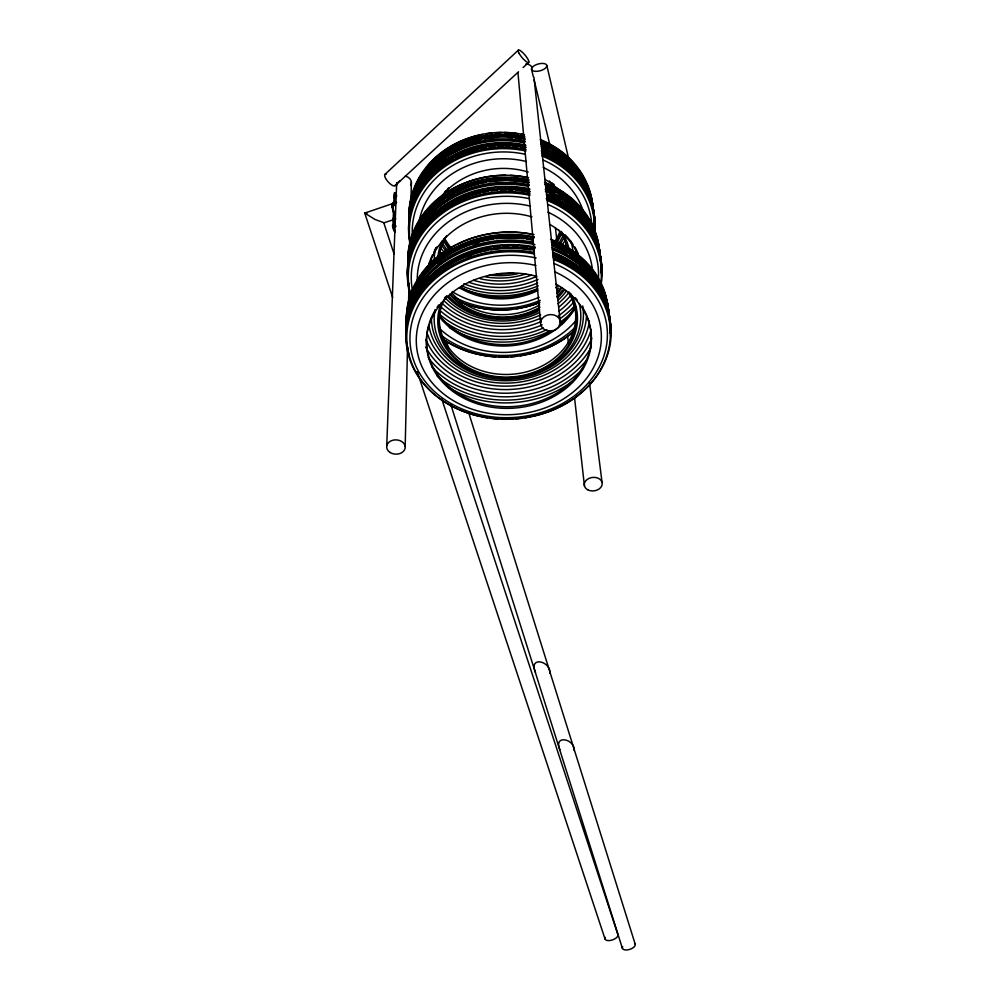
<?xml version="1.0" encoding="UTF-8"?>
<svg xmlns="http://www.w3.org/2000/svg" width="1000" height="1000" viewBox="0 0 1000 1000"><rect width="100%" height="100%" fill="white"/><g stroke="black" fill="none" stroke-linecap="round" stroke-linejoin="round"><path stroke-width="1.5" d="M405.188 446.438L407.525 346.925M408.512 304.938L409.025 283.175M409.825 248.962L410 241.188M410.875 203.875L410.988 199.213M411.062 196.1L411.388 182.113M386.737 445.788L396.675 182.925M394.188 204.137L393.75 204.988L394.562 204.725L393.038 203.25L391.812 204.237L393.45 212.463L392.887 226.65A3.1 0.65 71.6 0 0 393.675 230.037L393.975 230.738A3.1 0.65 71.6 0 0 395.188 231.6M393.038 203.25C392.225 210.575 396.662 218.612 393.713 226.375A3.1 0.637 71.7 0 0 394.237 229.013A3.1 0.637 71.7 0 0 395.387 231.488M394.562 204.725L395.188 192.65L396.463 194.7M393.75 204.988L394.263 193.038L395.1 193.7M395.3 225.775L395.525 226.962L395.475 225.375M396.425 203.1L396.488 201.875M396.488 196.7L396.5 195.5M396.15 202.875C396.075 203.263 396.488 201.55 396.087 202.5M396.25 196.188L396.4 195.375M396.062 202.062L396 202.725M395.375 219.312L395.387 218.512L395.5 219.688M395.363 226.675L395.438 225.463M395.312 226.55L395.325 225.312M394.387 201.137L394.538 203.312L393.663 203.6L393.438 202.425L394.588 202.087L393.438 202.425M577.913 395.425L577.1 396.112M570.812 333.862L570.037 334.538M392.7 203.575L364.725 213.088L375.087 219.5L383.75 222.662L394 253.8M395.525 218.475L395.312 218.688M399.963 180.6L397.55 182.838M393.475 224.513L393.55 226.163M393.537 217.763L393.488 218.888M394.45 194.688L394.525 196.25M384.825 174.525L518.212 50.275M395.262 185.538L518.538 71.775M523.1 67.562L528.812 62.3M394.45 198.188L393.7 195.888L394.85 195.562M393.925 197.062L394.8 196.775M391.812 204.237L392.625 203.962M391.775 205.35L392.587 205.075M391.8 205.95L392.612 205.688M392.062 207.587L392.875 207.325M392.5 209.475L393.312 209.213M393.1 211.475L393.913 211.213M393.45 212.463L394.263 212.2M393.537 221.35L392.762 219.013L393.938 218.663M383.65 222.925L393.25 219.775M393 220.212L393.888 219.913M392.488 225.837L393.55 228.113L392.488 225.837L393.675 225.475M392.738 227.037L393.625 226.75M392.762 219.013L393.587 220.087M393.7 195.888L394.487 196.975M364.85 212.838L366.962 213.363M394.525 201.188L394.425 203.325M393.575 224.812L393.5 226.775M559.888 749.675C553.225 734.287 574.9 738.7 574.2 750.537M535.5 672.35C528.375 655.9 550.675 660.763 550.013 673.325M364.725 213.088L392.688 297.55M417.212 371.637L605.1 939.163M441.8 399.15L617.888 934.562M450.613 403.875L622.413 948.425M446.175 340.788L448.5 348.225M468.537 412.188L635.163 944.062M531.512 69.2L533.35 76.787M534.087 79.825L549.9 145.062M546.85 65.55A7.9 3.525 -15.1 0 1 535.725 71.363A7.9 3.525 -15.1 0 1 534.975 65.25A7.9 3.525 -15.1 0 1 546.85 65.55L568.763 159.05M589.412 382.038L602.038 482.35M555.45 227.887L556.663 238.7M567.612 336.087L568.475 343.812M574.55 397.912L584.45 486.012M533.962 77.25L560.325 322.812A9.9 8.175 -6.4 0 1 545.15 329.9A9.9 8.175 -6.4 0 1 545.9 315.688A9.9 8.175 -6.4 0 1 560.325 322.812M517.975 72.85L540.588 322.863M393.375 211.363A7.75 1.575 71.6 0 1 392.537 203.7M393.65 204.562A7.75 1.575 71.6 0 1 394.363 205.675M618 935.4A6.8 3.212 -18.9 0 1 610.2 940.487A6.8 3.212 -18.9 0 1 605.337 937.375M395.462 184.762A7.625 2.637 48.5 0 1 387.9 181.6A7.625 2.637 48.5 0 1 386.275 174.125M634.612 943.337A6.737 3.3 -17.9 0 1 629.2 949.575A6.737 3.3 -17.9 0 1 622.663 946.6M405.2 176.112A7.4 6.562 7.2 0 1 410.775 185.45M397.137 184.762A7.4 6.562 7.2 0 1 396.688 183.088M409.062 224.237A92.438 80.925 -3.4 0 1 525.125 139.362M541.138 144.325A92.438 80.925 -3.4 0 1 592.688 204.775M593.3 209.3A92.438 80.925 -3.4 0 1 593.55 212.338M419.738 182.4A91.35 80 -3.4 0 1 421.362 179.688M424.712 174.75A91.35 80 -3.4 0 1 426.55 172.35M437.062 161.3A91.35 80 -3.4 0 1 441.587 157.575M443.975 155.8A91.35 80 -3.4 0 1 481.4 139.5M484.45 138.912A91.35 80 -3.4 0 1 498.425 137.387M507.713 137.425A91.35 80 -3.4 0 1 512.375 137.762M515.475 138.1A91.35 80 -3.4 0 1 521.613 139.05M542.013 145.175A91.35 80 -3.4 0 1 548.787 148.363M552.812 150.588A91.35 80 -3.4 0 1 558.125 153.95M564.338 158.625A91.35 80 -3.4 0 1 568.888 162.662M574.087 168.088A91.35 80 -3.4 0 1 576.013 170.387M577.85 172.738A91.35 80 -3.4 0 1 579.575 175.138M419.775 180.25A91.163 79.925 -3.4 0 1 421.388 177.55M423.85 173.837A91.163 79.925 -3.4 0 1 425.637 171.412M437.062 159.188A91.163 79.925 -3.4 0 1 448.925 150.35M451.488 148.8A91.163 79.925 -3.4 0 1 478.312 138.075M482.825 137.1A91.163 79.925 -3.4 0 1 488.963 136.1M492.075 135.738A91.163 79.925 -3.4 0 1 496.737 135.375M499.837 135.25A91.163 79.925 -3.4 0 1 502.925 135.213M507.562 135.338A91.163 79.925 -3.4 0 1 521.425 136.962M541.788 143.075A91.163 79.925 -3.4 0 1 548.538 146.263M549.837 146.95A91.163 79.925 -3.4 0 1 559.138 152.738M564.062 156.512A91.163 79.925 -3.4 0 1 570.737 162.65M572.8 164.85A91.163 79.925 -3.4 0 1 574.775 167.113M580.887 175.463A91.163 79.925 -3.4 0 1 582.4 177.938M433.75 165A91.4 80.025 -3.4 0 1 435.988 162.887M450.238 152.3A91.4 80.025 -3.4 0 1 452.837 150.775M459.538 147.35A91.4 80.025 -3.4 0 1 466.625 144.4M559.487 155.475A91.4 80.025 -3.4 0 1 561.987 157.325M577.938 173.363A91.4 80.025 -3.4 0 1 579.663 175.775M561.375 233.675A63.663 55.812 -3.4 0 1 556.65 242.963M450 250.188A63.663 55.812 -3.4 0 1 443.338 240.375M563.013 235.662A66.825 58.637 -3.4 0 1 558.387 243.863M447.962 250.787A66.825 58.637 -3.4 0 1 441.925 242.537M409.188 219.5A92.025 80.763 -3.4 0 1 524.538 134.775M540.65 139.762A92.025 80.763 -3.4 0 1 592.737 206.137M412.9 200.837A91.587 80.087 -3.4 0 1 524.862 142.262M542.3 147.775A91.587 80.087 -3.4 0 1 591.062 202.575M540.225 300.387A89.85 78.162 -3.4 0 1 454.812 297.337M412.413 236.213A89.85 78.162 -3.4 0 1 525.05 154.225M543.5 160.188A89.85 78.162 -3.4 0 1 591.725 224.638M539.913 302.375A92.662 80.638 -3.4 0 1 458.925 301.35M410.025 240.162A92.662 80.638 -3.4 0 1 525.925 151.037M541.975 155.963A92.662 80.638 -3.4 0 1 594.45 232.75M542.25 154.688A93.375 81.287 -3.4 0 1 594.85 235.125M538.713 302.85A93.375 81.287 -3.4 0 1 523.875 307.362M522.375 307.688A93.375 81.287 -3.4 0 1 516.237 308.788M513.125 309.2A93.375 81.287 -3.4 0 1 465.675 304.075M409.75 242.6A93.375 81.287 -3.4 0 1 526.075 149.713M455.6 155.738A91.975 80.25 -3.4 0 1 459.7 153.725M474.212 148.325A91.975 80.25 -3.4 0 1 478.7 147.137M550.887 156.037A91.975 80.25 -3.4 0 1 553.65 157.575M412.788 204.788A91.912 80.225 -3.4 0 1 414.137 200.688M416.362 195.275A91.912 80.225 -3.4 0 1 417.638 192.6M422.075 184.913A91.912 80.225 -3.4 0 1 423.75 182.438M435.988 168.688A91.912 80.225 -3.4 0 1 446.5 160.487M449.038 158.85A91.912 80.225 -3.4 0 1 454.263 155.812M455.588 155.1A91.912 80.225 -3.4 0 1 484.775 145.25M487.875 144.75A91.912 80.225 -3.4 0 1 501.962 143.637M505.062 143.65A91.912 80.225 -3.4 0 1 519.087 144.85M522.163 145.375A91.912 80.225 -3.4 0 1 525.2 145.988M541.287 150.938A91.912 80.225 -3.4 0 1 550.825 155.412M557.6 159.45A91.912 80.225 -3.4 0 1 567.5 167M572.938 172.262A91.912 80.225 -3.4 0 1 574.975 174.5M576.912 176.8A91.912 80.225 -3.4 0 1 578.75 179.163M409.025 232.375A93.012 81.15 -3.4 0 1 525.712 145.7M541.825 150.662A93.012 81.15 -3.4 0 1 593.9 212.8M594.288 215.837A93.012 81.15 -3.4 0 1 594.65 224.963M461.15 155.238A92.163 80.312 -3.4 0 1 465.438 153.45M555.262 160.525A92.163 80.312 -3.4 0 1 557.938 162.213M412.738 206.988A92.112 80.3 -3.4 0 1 414.613 201.513M422.875 185.85A92.112 80.3 -3.4 0 1 424.613 183.388M435.988 170.85A92.112 80.3 -3.4 0 1 452.975 158.688M455.637 157.25A92.112 80.3 -3.4 0 1 478.775 148.65M480.188 148.312A92.112 80.3 -3.4 0 1 485.975 147.188M488.9 146.738A92.112 80.3 -3.4 0 1 494.812 146.1M497.775 145.9A92.112 80.3 -3.4 0 1 503.663 145.762M505.213 145.775A92.112 80.3 -3.4 0 1 509.9 145.963M513.038 146.213A92.112 80.3 -3.4 0 1 517.725 146.75M520.812 147.238A92.112 80.3 -3.4 0 1 525.388 148.112M541.512 153.062A92.112 80.3 -3.4 0 1 553.825 159.088M556.525 160.725A92.112 80.3 -3.4 0 1 567.788 169.15M578.15 180.125A92.112 80.3 -3.4 0 1 579.938 182.525M581.625 184.95A92.112 80.3 -3.4 0 1 583.2 187.425M593.987 218.938A92.613 81 -3.4 0 1 593.837 223.45M409.012 226.312A92.613 81 -3.4 0 1 525.312 141.337M541.35 146.3A92.613 81 -3.4 0 1 593.75 212.862M409.8 240.625A93.2 81.225 -3.4 0 1 525.9 147.825M542.05 152.8A93.2 81.225 -3.4 0 1 594.837 230.175M560.837 232.35A62.525 54.8 -3.4 0 1 555.7 242.812M449.988 248.775A62.525 54.8 -3.4 0 1 443.725 238.962M443.913 195.588A62.525 54.8 -3.4 0 1 448.587 187.838M549.275 180.963A62.525 54.8 -3.4 0 1 554.163 186.825M409.087 223.6A92.387 80.913 -3.4 0 1 524.9 138.713M541.075 143.7A92.387 80.913 -3.4 0 1 592.825 205.637A92.25 80.862 -3.4 0 0 540.913 142.225M593.538 213.225A92.387 80.913 -3.4 0 0 593.35 210.188A92.25 80.862 -3.4 0 1 593.35 213.212M409.125 222.05A92.25 80.862 -3.4 0 1 524.763 137.238M409.137 221.412A92.188 80.838 -3.4 0 1 524.7 136.613M540.85 141.613A92.188 80.838 -3.4 0 1 592.712 205M409.812 239.975A93.15 81.213 -3.4 0 1 409.338 236.962M408.988 233.938A93.15 81.213 -3.4 0 1 525.85 147.2M541.975 152.175A93.15 81.213 -3.4 0 1 594.738 229.525M594.212 217.7A92.775 81.062 -3.4 0 1 594.1 225.25M409.1 229.638A92.775 81.062 -3.4 0 1 524.038 142.775M541.538 148.05A92.775 81.062 -3.4 0 1 593.875 213.137M558.013 285.938A84.188 73.188 -3.4 0 1 555.7 287.7M539.1 297.238A84.188 73.188 -3.4 0 1 452.15 291.575M419.387 219.95A84.188 73.188 -3.4 0 1 526.388 161.513M543.175 167.45A84.188 73.188 -3.4 0 1 583.763 212.9M409.05 231.713A92.95 81.137 -3.4 0 1 525.65 145.075M541.75 150.037A92.95 81.137 -3.4 0 1 593.812 212.162M594.338 216.713A92.95 81.137 -3.4 0 1 594.487 225.812M409.787 212.9A91.213 80.075 -3.4 0 1 409.9 209.887M412.788 193.425A91.213 80.075 -3.4 0 1 420.363 176.287M421.188 174.938A91.213 80.075 -3.4 0 1 422.8 172.45M426.362 167.587A91.213 80.075 -3.4 0 1 482.65 134.425M485.712 133.875A91.213 80.075 -3.4 0 1 491.9 133.062M495.012 132.787A91.213 80.075 -3.4 0 1 501.225 132.537M504.3 132.55A91.213 80.075 -3.4 0 1 518.225 133.763M521.275 134.288A91.213 80.075 -3.4 0 1 524.275 134.9M540.25 139.838A91.213 80.075 -3.4 0 1 549.7 144.3M551.075 145.062A91.213 80.075 -3.4 0 1 575.6 165.65M578.312 169.2A91.213 80.075 -3.4 0 1 585.812 182.213M587.025 185.062A91.213 80.075 -3.4 0 1 589.487 192.3M444.012 160.188A91.737 80.15 -3.4 0 1 446.475 158.475M542.487 149.525A91.737 80.15 -3.4 0 1 546.613 151.375M557.35 157.438A91.737 80.15 -3.4 0 1 559.95 159.213M573.688 171.35A91.737 80.15 -3.4 0 1 575.675 173.612M537.7 290.613A75.05 65.188 -3.4 0 1 459.525 287.85M440.4 197.65A75.05 65.188 -3.4 0 1 528.175 172.05M544.725 179.25A75.05 65.188 -3.4 0 1 557.575 188.762M559.888 231.637A62.188 54.562 -3.4 0 1 554.487 241.95M452.05 248.9A62.188 54.562 -3.4 0 1 444.575 238.175M444.1 193.688A62.188 54.562 -3.4 0 1 445.5 191.038M566.888 242.913A75.388 66.237 -3.4 0 1 564.425 246.588M525.775 274A75.388 66.237 -3.4 0 1 485.288 276.812M442.7 254.638A75.388 66.237 -3.4 0 1 439.738 251.287M565.175 240.312A72.225 63.438 -3.4 0 1 561.838 245.5M518.05 273.65A72.225 63.438 -3.4 0 1 489.3 275.012M444.675 252.738A72.225 63.438 -3.4 0 1 440.675 247.975M564.1 237.425A69.3 60.85 -3.4 0 1 559.475 245.012M513.15 272.913A69.3 60.85 -3.4 0 1 497.113 273.975M446.962 251.962A69.3 60.85 -3.4 0 1 441.413 245M537.562 288.637A88.338 77.312 -3.4 0 1 461.812 288.312M538.263 285.85A87.75 76.888 -3.4 0 1 461.95 285.95M537.587 283.062A86.363 75.738 -3.4 0 1 463.85 283.738M538.013 279.413A84.275 73.963 -3.4 0 1 468.812 282.25M536.825 276.325A81.625 71.675 -3.4 0 1 473.45 280.287M531.112 275.2A78.587 69.05 -3.4 0 1 480.213 278.75M537.587 289.262A74.963 65.15 -3.4 0 1 460.812 287.262M551.925 182.85A74.963 65.15 -3.4 0 1 554.2 184.65M459.487 145.25A91.213 79.95 -3.4 0 1 463.688 143.412M557.938 152.463A91.213 79.95 -3.4 0 1 561.725 155.213M525.8 64A7.763 7.3 -10.2 0 1 532.413 67.725M600.25 256.938A96.35 82.387 -3.4 0 1 600.363 260.025M408.088 270.887A96.35 82.387 -3.4 0 1 529.087 182.613M546.4 187.9A96.35 82.387 -3.4 0 1 599.825 252.3M418.413 227.775A95.213 81.438 -3.4 0 1 420.75 223.888M421.525 222.7A95.213 81.438 -3.4 0 1 424.888 218M427.675 214.587A95.213 81.438 -3.4 0 1 430.662 211.275M437.137 205.113A95.213 81.438 -3.4 0 1 444.35 199.475M446.912 197.738A95.213 81.438 -3.4 0 1 454.963 192.963M456.35 192.25A95.213 81.438 -3.4 0 1 478.837 183.825M480.3 183.475A95.213 81.438 -3.4 0 1 486.238 182.237M489.263 181.737A95.213 81.438 -3.4 0 1 503.025 180.538M509.1 180.55A95.213 81.438 -3.4 0 1 528.737 182.913M545.837 188.137A95.213 81.438 -3.4 0 1 555.112 192.425M559.1 194.662A95.213 81.438 -3.4 0 1 573.625 205.3M576.925 208.438A95.213 81.438 -3.4 0 1 579.062 210.675M581.112 212.975A95.213 81.438 -3.4 0 1 587.487 221.5M421.6 220.975A95.075 81.388 -3.4 0 1 423.35 218.463M427.175 213.538A95.075 81.388 -3.4 0 1 429.25 211.163M432.537 207.725A95.075 81.388 -3.4 0 1 434.837 205.525M438.275 202.5A95.075 81.388 -3.4 0 1 440.637 200.6M545.662 186.525A95.075 81.388 -3.4 0 1 549.725 188.263M412.45 239.1A95.013 81.363 -3.4 0 1 414.5 233.55M418.45 225.45A95.013 81.363 -3.4 0 1 423.35 217.775M425.213 215.287A95.013 81.363 -3.4 0 1 429.25 210.487M431.425 208.175A95.013 81.363 -3.4 0 1 456.3 189.95M457.612 189.288A95.013 81.363 -3.4 0 1 483.15 180.538M486.125 179.95A95.013 81.363 -3.4 0 1 492.188 179.037M495.238 178.713A95.013 81.363 -3.4 0 1 525.575 180.05M545.6 185.85A95.013 81.363 -3.4 0 1 554.85 190.138M556.188 190.863A95.013 81.363 -3.4 0 1 573.312 203M576.613 206.137A95.013 81.363 -3.4 0 1 578.75 208.375M580.8 210.675A95.013 81.363 -3.4 0 1 582.75 213.038M588.713 221.7A95.013 81.363 -3.4 0 1 590.262 224.45M561.688 287.925A66.35 56.812 -3.4 0 1 557.312 293.762M539.312 308.375A66.35 56.812 -3.4 0 1 449.613 294.262M437.8 258.137A66.35 56.812 -3.4 0 1 442.463 240.562M561.312 231.388A66.35 56.812 -3.4 0 1 568.775 247.738M562.55 290.025A69.638 59.688 -3.4 0 1 556.75 296.837M539.525 309.575A69.638 59.688 -3.4 0 1 448.488 295.938M434.237 260.788A69.638 59.688 -3.4 0 1 435.65 247.975M570.662 241.062A69.638 59.688 -3.4 0 1 573.225 252.913M408.075 264.188A95.9 82.225 -3.4 0 1 528.638 177.662M544.475 182.387A95.9 82.225 -3.4 0 1 598.85 245.675M410.712 250.15A95.463 81.525 -3.4 0 1 529 185.75M546.15 190.963A95.463 81.525 -3.4 0 1 589.462 226.9M591.763 231.05A95.463 81.525 -3.4 0 1 594.975 238.263M596.025 241.213A95.463 81.525 -3.4 0 1 597.35 245.65M574.7 327.8A93.7 79.55 -3.4 0 1 441.887 335.825M412.663 291.212A93.7 79.55 -3.4 0 1 529.225 198.637M548.3 204.65A93.7 79.55 -3.4 0 1 598.375 279.188M547.325 200.55A96.625 82.075 -3.4 0 1 600.75 283.038M573.387 331.688A96.625 82.075 -3.4 0 1 443.638 339.538M410.838 295.375A96.625 82.075 -3.4 0 1 529.963 195.3M546.213 198.65A97.375 82.737 -3.4 0 1 601.213 283.925M573.862 331.425A97.375 82.737 -3.4 0 1 527.5 354.363M526.025 354.675A97.375 82.737 -3.4 0 1 520.05 355.75M517.025 356.163A97.375 82.737 -3.4 0 1 510.925 356.763M507.875 356.938A97.375 82.737 -3.4 0 1 498.8 356.975M495.75 356.825A97.375 82.737 -3.4 0 1 479.237 354.55M477.788 354.225A97.375 82.737 -3.4 0 1 444.425 340.188M410.5 296.312A97.375 82.737 -3.4 0 1 530.125 193.9M470.375 194.013A95.887 81.675 -3.4 0 1 477.688 191.8M555.988 200.037A95.887 81.675 -3.4 0 1 558.688 201.513M413.225 245.763A95.838 81.65 -3.4 0 1 414.913 241.6M416.188 238.863A95.838 81.65 -3.4 0 1 420.65 230.938M421.438 229.75A95.838 81.65 -3.4 0 1 424.825 225.037M427.625 221.6A95.838 81.65 -3.4 0 1 430.625 218.287M437.15 212.1A95.838 81.65 -3.4 0 1 444.412 206.45M447 204.7A95.838 81.65 -3.4 0 1 455.1 199.913M456.488 199.188A95.838 81.65 -3.4 0 1 479.125 190.738M480.6 190.387A95.838 81.65 -3.4 0 1 494.237 188.05M497.325 187.763A95.838 81.65 -3.4 0 1 529.375 189.812M546.587 195.05A95.838 81.65 -3.4 0 1 565.1 204.875M567.587 206.625A95.838 81.65 -3.4 0 1 575.625 213.25M577.863 215.413A95.838 81.65 -3.4 0 1 580.013 217.65M582.087 219.963A95.838 81.65 -3.4 0 1 588.488 228.5M601.325 264.05A96.975 82.6 -3.4 0 1 601.25 273.288M407.9 278.075A96.975 82.6 -3.4 0 1 529.725 189.525M547.15 194.812A96.975 82.6 -3.4 0 1 601.075 260.938M423.05 229.75A96.037 81.725 -3.4 0 1 426.65 225.1M430.613 220.65A96.037 81.725 -3.4 0 1 432.725 218.512M436.012 215.438A96.037 81.725 -3.4 0 1 440.7 211.562M443.162 209.7A96.037 81.725 -3.4 0 1 480.7 192.712M482.188 192.375A96.037 81.725 -3.4 0 1 488.225 191.213M491.287 190.75A96.037 81.725 -3.4 0 1 497.463 190.087M500.55 189.875A96.037 81.725 -3.4 0 1 506.7 189.725M508.225 189.737A96.037 81.725 -3.4 0 1 512.837 189.9M515.913 190.125A96.037 81.725 -3.4 0 1 529.575 192.138M546.838 197.375A96.037 81.725 -3.4 0 1 561.525 204.713M564.113 206.363A96.037 81.725 -3.4 0 1 569.1 209.862M571.462 211.713A96.037 81.725 -3.4 0 1 575.938 215.6M582.413 222.312A96.037 81.725 -3.4 0 1 584.375 224.688M587.137 228.363A96.037 81.725 -3.4 0 1 588.825 230.863M408.025 273.125A96.55 82.45 -3.4 0 1 529.288 184.775M545.237 189.513A96.55 82.45 -3.4 0 1 599.95 252.975M600.337 256.062A96.55 82.45 -3.4 0 1 600.662 260.7M409.712 291.175A97.188 82.675 -3.4 0 1 529.938 191.85M547.4 197.15A97.188 82.675 -3.4 0 1 601.613 275.688M560.688 287.8A65.163 55.788 -3.4 0 1 557.112 292.675M539.987 307.175A65.163 55.788 -3.4 0 1 450.588 294.025M439.137 257.062A65.163 55.788 -3.4 0 1 446.538 235.85M558.3 229.55A65.163 55.788 -3.4 0 1 567.638 248.325M600.225 257.787A96.287 82.362 -3.4 0 1 600.262 260.875M407.975 268.65A96.287 82.362 -3.4 0 1 529.025 181.938M546.325 187.225A96.287 82.362 -3.4 0 1 599.9 253.15M408.013 266.975A96.15 82.312 -3.4 0 1 528.875 180.338M546.15 185.613A96.15 82.312 -3.4 0 1 599.788 253.038M408.025 266.275A96.088 82.287 -3.4 0 1 528.825 179.662M544.688 184.387A96.088 82.287 -3.4 0 1 599.688 252.35M463.338 199.062A96.1 81.75 -3.4 0 1 467.575 197.375M408.725 285.925A97.125 82.65 -3.4 0 1 408.225 282.863M407.863 279.788A97.125 82.65 -3.4 0 1 529.875 191.163M547.325 196.462A97.125 82.65 -3.4 0 1 601.6 273.45M601 265.75A96.725 82.513 -3.4 0 1 600.812 270.338M407.975 275.1A96.725 82.513 -3.4 0 1 527.962 186.363M545.438 191.4A96.725 82.513 -3.4 0 1 600.875 261.112M558.55 288A64.8 55.55 -3.4 0 1 556.7 290.387M539.663 304.825A64.8 55.55 -3.4 0 1 451.725 292.875M439.363 254.925A64.8 55.55 -3.4 0 1 441.125 246.238M562.112 233.85A64.8 55.55 -3.4 0 1 567.15 246.238M576.912 319.425A87.8 74.475 -3.4 0 1 440.125 329.125M417.287 280.963A87.8 74.475 -3.4 0 1 530.438 206.137M547.95 212.175A87.8 74.475 -3.4 0 1 592.487 270.275M565.562 199.475A95.275 81.463 -3.4 0 1 568 201.262M601.287 264.887A96.912 82.575 -3.4 0 1 601.15 272.587M407.925 277.362A96.912 82.575 -3.4 0 1 529.663 188.837M547.075 194.137A96.912 82.575 -3.4 0 1 600.962 260.238M413.2 233.512A95.05 81.525 -3.4 0 1 445.4 193.425M447.987 191.713A95.05 81.525 -3.4 0 1 505.725 175.325M510.275 175.425A95.05 81.525 -3.4 0 1 526.888 177.438M545.438 182.963A95.05 81.525 -3.4 0 1 554.688 187.262M556.025 187.987A95.05 81.525 -3.4 0 1 565.05 193.637M567.475 195.425A95.05 81.525 -3.4 0 1 579.637 206.675M582.612 210.212A95.05 81.525 -3.4 0 1 584.45 212.638M586.188 215.113A95.05 81.525 -3.4 0 1 588.575 218.888M590.862 223.05A95.05 81.525 -3.4 0 1 592.875 227.338M594.062 230.25A95.05 81.525 -3.4 0 1 596.8 239.125M574.913 306.775A78.175 66.3 -3.4 0 1 559.163 325.175M550.875 331.2A78.175 66.3 -3.4 0 1 439.688 315.675M429.275 263.337A78.175 66.3 -3.4 0 1 432.463 254.913M433.825 252.175A78.175 66.3 -3.4 0 1 436.95 246.875M565.05 234.737A78.175 66.3 -3.4 0 1 572.975 244.325M574.612 246.863A78.175 66.3 -3.4 0 1 578.112 253.5M575.825 306.913A78.275 66.338 -3.4 0 1 510.487 345.788A78.275 66.338 -3.4 0 1 439.688 317.137M429.263 264.762A78.275 66.338 -3.4 0 1 531.962 216.875M549.55 224.288A78.275 66.338 -3.4 0 1 578.888 256.288M550.425 194.613A95.638 81.587 -3.4 0 1 554.375 196.513M557.013 197.9A95.638 81.587 -3.4 0 1 559.663 199.412M574.6 305.85A90 77.1 -3.4 0 1 559.663 318.938M543.387 327.975A90 77.1 -3.4 0 1 438.787 313.6M572.625 311.837A91.463 78.263 -3.4 0 1 559.775 322.35M546.838 329.7A91.463 78.263 -3.4 0 1 442.612 320.238M573.812 302.038A87.825 75.3 -3.4 0 1 558.25 315.95M542.188 324.875A87.825 75.3 -3.4 0 1 440.225 310.712M572.3 298.65A85.05 72.975 -3.4 0 1 558.9 311.275M540.938 321.65A85.05 72.975 -3.4 0 1 440.8 306.725M570.712 295.287A81.9 70.287 -3.4 0 1 559.075 306.887M540.887 318.038A81.9 70.287 -3.4 0 1 441.975 303.175M568.825 292.538A78.55 67.425 -3.4 0 1 558.075 303.7M540.65 314.85A78.55 67.425 -3.4 0 1 444.087 300.8M566.163 291.4A75.25 64.588 -3.4 0 1 558.125 300.138M539.175 312.812A75.25 64.588 -3.4 0 1 445.525 298.275M429.162 266.288A75.25 64.588 -3.4 0 1 428.762 263.238M564.587 289.8A72.213 61.95 -3.4 0 1 557.463 297.962M537.837 311.5A72.213 61.95 -3.4 0 1 447.438 297.05M431.838 263.875A72.213 61.95 -3.4 0 1 431.575 259.475M575.225 247.625A72.213 61.95 -3.4 0 1 575.925 255M563.888 322.25A92.075 78.7 -3.4 0 1 560.275 324.825M549.938 330.9A92.075 78.7 -3.4 0 1 459.862 333.1M458.525 332.475A92.075 78.7 -3.4 0 1 455.875 331.175M451.962 329.062A92.075 78.7 -3.4 0 1 449.425 327.55M406.312 325.913A101.538 84.062 -3.5 0 1 533.038 239.8M551.8 245.138A101.538 84.062 -3.5 0 1 608.8 312.15M419.95 282.5A100.325 83.1 -3.5 0 1 424.312 276.462M437.163 263.3A100.325 83.1 -3.5 0 1 493.275 239.05M496.325 238.663A100.325 83.1 -3.5 0 1 523.7 238.675M526.725 239.062A100.325 83.1 -3.5 0 1 532.675 240.062M553.45 246.2A100.325 83.1 -3.5 0 1 567.038 252.9M569.6 254.462A100.325 83.1 -3.5 0 1 582.4 264.163M583.5 265.188A100.325 83.1 -3.5 0 1 586.712 268.35M594.288 277.475A100.325 83.1 -3.5 0 1 595.925 279.862M413.988 290.775A100.1 83.025 -3.5 0 1 416.025 286.613M433.738 263.75A100.1 83.025 -3.5 0 1 528 236.737M530.975 237.237A100.1 83.025 -3.5 0 1 533.913 237.812M551.737 243.075A100.1 83.025 -3.5 0 1 574.938 255.775M577.4 257.663A100.1 83.025 -3.5 0 1 582.05 261.6M590.325 270.238A100.1 83.025 -3.5 0 1 593.062 273.712M594.75 276.087A100.1 83.025 -3.5 0 1 597.087 279.7M421.6 280.825A100.4 83.112 -3.5 0 1 424.312 277.225M474.125 244.112A100.4 83.112 -3.5 0 1 478.475 242.838M588.85 271.312A100.4 83.112 -3.5 0 1 590.8 273.562M570.575 293.363A69.9 57.975 -3.5 0 1 512.025 377.525A69.9 57.975 -3.5 0 1 441.388 302.55M579.212 303.512A73.362 60.912 -3.5 0 1 509.538 378.4A73.362 60.912 -3.5 0 1 435.037 309.55M406.45 320.188A101.037 83.912 -3.5 0 1 534.012 234.575M550.55 239.35A101.037 83.912 -3.5 0 1 606.425 297.8M606.75 299.225A101.037 83.912 -3.5 0 1 607.775 305.025M410.613 305.125A100.612 83.188 -3.5 0 1 532.962 243.212M552.35 248.787A100.612 83.188 -3.5 0 1 606.525 306.137M553.725 263.375A98.8 81.137 -3.5 0 1 567.413 400.588A98.8 81.137 -3.5 0 1 411.488 352.75A98.8 81.137 -3.5 0 1 536.163 257.987M554.237 259.725A101.888 83.713 -3.5 0 1 570.487 400.788A101.888 83.713 -3.5 0 1 408.825 354.137A101.888 83.713 -3.5 0 1 534.025 253.888M553.15 257.75A102.662 84.388 -3.5 0 1 610.562 341.775A102.662 84.388 -3.5 0 1 532.275 416.362M530.825 416.662A102.662 84.388 -3.5 0 1 524.913 417.713M521.912 418.137A102.662 84.388 -3.5 0 1 515.875 418.75M512.863 418.95A102.662 84.388 -3.5 0 1 500.863 419.025M497.85 418.862A102.662 84.388 -3.5 0 1 490.337 418.125M487.362 417.713A102.662 84.388 -3.5 0 1 481.525 416.662M479.988 416.337A102.662 84.388 -3.5 0 1 459.175 409.663M457.775 409.05A102.662 84.388 -3.5 0 1 413.462 304.825A102.662 84.388 -3.5 0 1 534.175 252.4M420.65 289.9A101.088 83.325 -3.5 0 1 422.388 287.475M427.188 281.562A101.088 83.325 -3.5 0 1 430.363 278.163M591.875 281.35A101.088 83.325 -3.5 0 1 593.737 283.675M419.837 290.35A101.013 83.3 -3.5 0 1 422.4 286.7M424.237 284.3A101.013 83.3 -3.5 0 1 430.363 277.387M437.175 271.1A101.013 83.3 -3.5 0 1 483.162 248.7M484.637 248.375A101.013 83.3 -3.5 0 1 490.637 247.225M493.688 246.762A101.013 83.3 -3.5 0 1 499.825 246.062M502.912 245.825A101.013 83.3 -3.5 0 1 509.05 245.6M512.087 245.6A101.013 83.3 -3.5 0 1 518.212 245.825M521.275 246.062A101.013 83.3 -3.5 0 1 527.375 246.762M530.388 247.225A101.013 83.3 -3.5 0 1 534.85 248.05M552.837 253.337A101.013 83.3 -3.5 0 1 582.362 270.975M586.712 275.038A101.013 83.3 -3.5 0 1 589.812 278.325M610.337 324.462A102.225 84.262 -3.5 0 1 610.175 333.263M406.112 333.888A102.225 84.262 -3.5 0 1 535.225 247.812M552.625 252.85A102.225 84.262 -3.5 0 1 609.987 320.037M417.312 296.988A101.25 83.362 -3.5 0 1 419.8 292.987M421.488 290.55A101.25 83.362 -3.5 0 1 427.175 283.412M429.263 281.137A101.25 83.362 -3.5 0 1 481.8 251.65M483.275 251.3A101.25 83.362 -3.5 0 1 487.75 250.35M490.775 249.812A101.25 83.362 -3.5 0 1 530.612 249.812M553.112 255.938A101.25 83.362 -3.5 0 1 578.2 269.9M580.5 271.712A101.25 83.362 -3.5 0 1 583.775 274.525M591.175 282.062A101.25 83.362 -3.5 0 1 594 285.525M595.763 287.887A101.25 83.362 -3.5 0 1 598.2 291.488M406.25 328.4A101.75 84.125 -3.5 0 1 533.25 242.213M552.05 247.537A101.75 84.125 -3.5 0 1 608.987 313.15M609.312 316.087A101.75 84.125 -3.5 0 1 609.575 320.513M408.837 353.988A102.463 84.325 -3.5 0 1 407.137 346.8M406.662 343.888A102.463 84.325 -3.5 0 1 533.975 250.1M552.9 255.45A102.463 84.325 -3.5 0 1 610 319.75M610.388 322.688A102.463 84.325 -3.5 0 1 610.575 335.925M568.663 292.913A68.65 56.925 -3.5 0 1 508.713 377.062A68.65 56.925 -3.5 0 1 445.725 296.8M406.325 325.125A101.463 84.038 -3.5 0 1 532.975 239.05M551.712 244.375A101.463 84.038 -3.5 0 1 608.825 312.85M406.375 323.275A101.3 83.987 -3.5 0 1 534.288 237.562M551.525 242.587A101.3 83.987 -3.5 0 1 607.775 305.163M608.225 308.075A101.3 83.987 -3.5 0 1 608.675 312.488M406.388 322.5A101.237 83.975 -3.5 0 1 534.225 236.812M551.438 241.838A101.237 83.975 -3.5 0 1 607.9 305.85M608.288 308.788A101.237 83.975 -3.5 0 1 608.638 313.2M424.2 287.712A101.312 83.387 -3.5 0 1 427.163 284.2M467.312 256.95A101.312 83.387 -3.5 0 1 471.6 255.4M407.75 348.913A102.387 84.312 -3.5 0 1 407.163 346.012M406.213 338.7A102.387 84.312 -3.5 0 1 533.9 249.338M552.812 254.688A102.387 84.312 -3.5 0 1 610.087 320.438M610.413 323.387A102.387 84.312 -3.5 0 1 610.562 333.688M609.862 327.075A101.938 84.175 -3.5 0 1 609.7 329.988M406.188 330.588A101.938 84.175 -3.5 0 1 534.938 244.625M552.275 249.662A101.938 84.175 -3.5 0 1 608.862 312.375M609.312 315.312A101.938 84.175 -3.5 0 1 609.837 321.2M568.962 291.962A68.263 56.675 -3.5 0 1 515.138 373.963A68.263 56.675 -3.5 0 1 441.012 306.312M554.587 271.725A92.587 75.95 -3.5 0 1 561.325 400.225A92.587 75.95 -3.5 0 1 417.362 352.125A92.587 75.95 -3.5 0 1 535.825 265.462M610.262 325.163A102.163 84.25 -3.5 0 1 610.062 332.475M406.125 333.1A102.163 84.25 -3.5 0 1 535.163 247.05M552.537 252.087A102.163 84.25 -3.5 0 1 610.013 320.737M408.4 304.825A100.138 83.2 -3.5 0 1 408.988 301.913M411.475 293.325A100.138 83.2 -3.5 0 1 415.8 283.488M417.3 280.75A100.138 83.2 -3.5 0 1 455.887 244.963M457.25 244.275A100.138 83.2 -3.5 0 1 530.788 234.025M551.55 239.887A100.138 83.2 -3.5 0 1 581.875 258.45M582.987 259.462A100.138 83.2 -3.5 0 1 586.188 262.638M588.225 264.837A100.138 83.2 -3.5 0 1 596.163 275.363M596.912 276.575A100.138 83.2 -3.5 0 1 603.875 291.6M589.837 325.15A82.425 67.613 -3.5 0 1 506.225 406.737A82.425 67.613 -3.5 0 1 428.938 324.15M429.4 322.713A82.425 67.613 -3.5 0 1 434.513 311.363M437.038 307.312A82.425 67.613 -3.5 0 1 438.738 304.9M444.65 297.925A82.425 67.613 -3.5 0 1 446.838 295.738M575.225 297.688A82.425 67.613 -3.5 0 1 577.188 299.938M583.112 308.325A82.425 67.613 -3.5 0 1 589.5 323.713M555.763 283.988A82.537 67.65 -3.5 0 1 550.9 398.088A82.537 67.65 -3.5 0 1 426.85 349.062A82.537 67.65 -3.5 0 1 535.913 276.15M586.875 359.613A94.825 78.675 -3.5 0 1 432.212 367.275M583.513 367.975A96.363 79.862 -3.5 0 1 436.825 375.662M591.425 346.863A92.513 76.838 -3.5 0 1 512.537 392.987A92.513 76.838 -3.5 0 1 428.2 357.45M591.775 338.275A89.6 74.475 -3.5 0 1 511.037 389.438A89.6 74.475 -3.5 0 1 425.637 347.088M591.062 329.775A86.263 71.737 -3.5 0 1 511.675 385.962A86.263 71.737 -3.5 0 1 426.025 339.85M589.375 321.125A82.75 68.812 -3.5 0 1 513.8 382.788A82.75 68.812 -3.5 0 1 427.8 334.738M586.425 316.988A79.275 65.912 -3.5 0 1 510.1 380.65A79.275 65.912 -3.5 0 1 428.725 324.525M582.712 305.887A76.075 63.212 -3.5 0 1 513.162 378.862A76.075 63.212 -3.5 0 1 431.375 318.288M573 380.775A97.025 80.3 -3.5 0 1 447.537 386.637M419.875 287.875A100.8 83.238 -3.5 0 1 421.55 285.438M425.213 280.65A100.8 83.238 -3.5 0 1 428.237 277.175M461.45 246.337A100.175 83.05 -3.5 0 1 468.338 243.512M475.475 241.112A100.175 83.05 -3.5 0 1 482.738 239.188M519.1 53.388A8.05 1.938 50 0 0 528.387 62.587A8.05 1.938 50 0 0 523.038 52.9A8.05 1.938 50 0 0 519.1 53.388M390.075 452.475A9.312 7.163 2.4 0 0 405.125 448.3A9.312 7.163 2.4 0 0 392.612 440.275A9.312 7.163 2.4 0 0 390.075 452.475M588.275 490.062A9.012 6.763 -6.9 0 0 602.2 484.113A9.012 6.763 -6.9 0 0 589.25 478.288A9.012 6.763 -6.9 0 0 588.275 490.062"/></g></svg>
